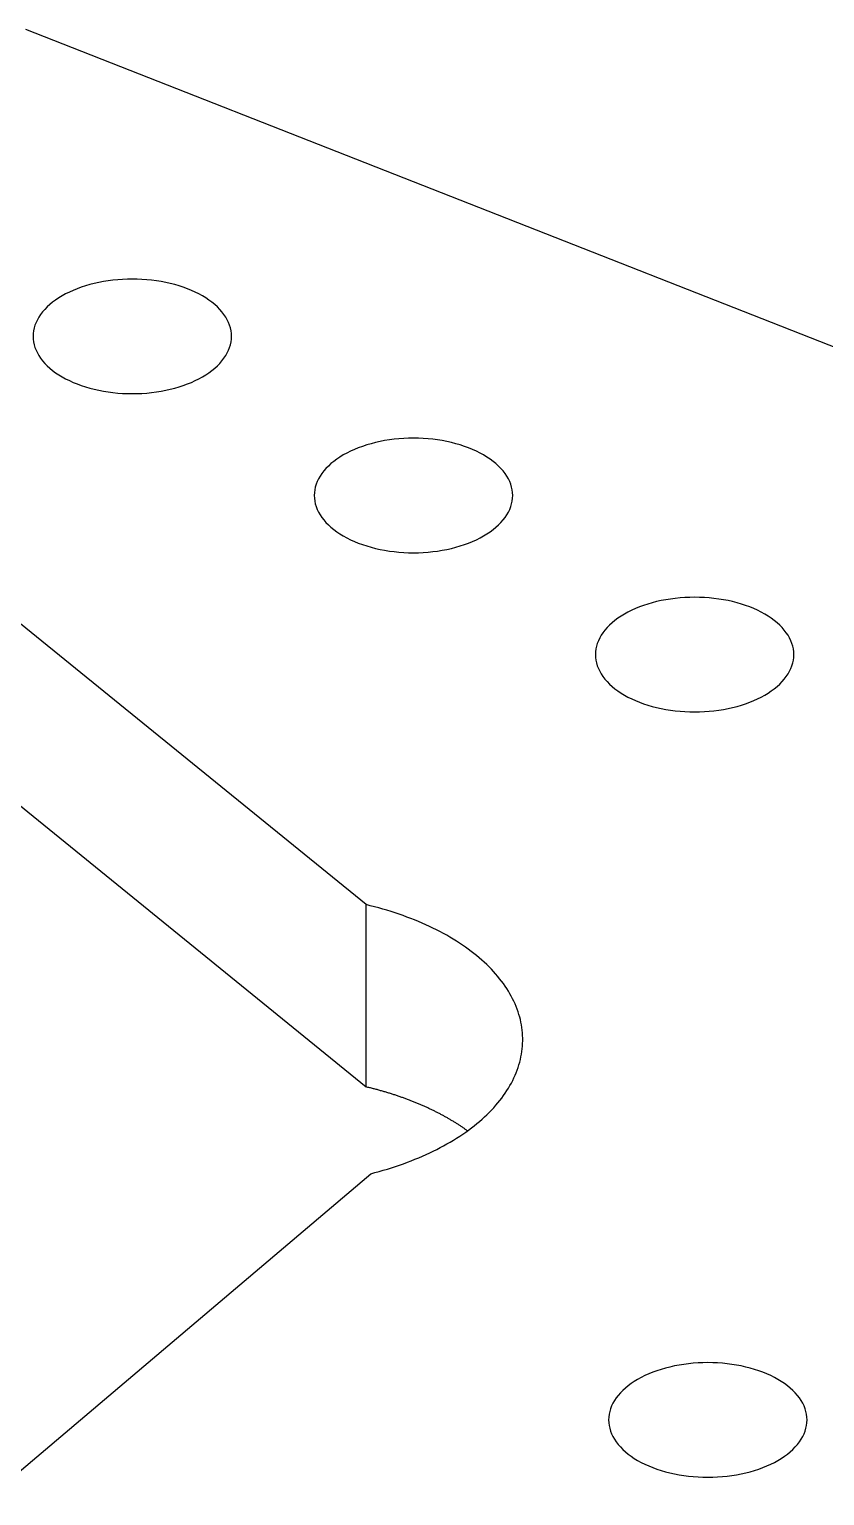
# Model space of a CAD drawing. Extents: x 3.27 to 9.48, y 3.29 to 7.63.
# Drawn here: x 8.3315 to 8.584, y 7.1508 to 7.6164 of the extents above; entities that cross this region are included whole.
import ezdxf

# ---------------------------------------------------------------- set-up
doc = ezdxf.new("R2010")
doc.units = 0
doc.layers.add('VISIBLE_EDGES_ANSI_', color=7, linetype='CONTINUOUS')

msp = doc.modelspace()

# ---------------------------------------------------------------- linework, layer by layer
at = {"layer": 'VISIBLE_EDGES_ANSI_'}
for p, q in [((8.33032, 7.61637), (8.67813, 7.47963)), ((8.4384, 7.33844), (8.19469, 7.53648)), ((8.19469, 7.47862), (8.4384, 7.28058)), ((8.4384, 7.28058), (8.4384, 7.33844)), ((8.20304, 7.0522), (8.43987, 7.25301))]:
    msp.add_line(p, q, dxfattribs=at)
for points in [[(8.39568, 7.51888, 0), (8.39565, 7.51977, 0), (8.39553, 7.52066, 0), (8.39534, 7.52154, 0), (8.39508, 7.52242, 0), (8.39474, 7.52329, 0), (8.39433, 7.52416, 0), (8.39384, 7.525, 0), (8.39329, 7.52584, 0), (8.39266, 7.52665, 0), (8.39196, 7.52745, 0), (8.3912, 7.52823, 0), (8.39038, 7.52898, 0), (8.38949, 7.52971, 0), (8.38853, 7.53041, 0), (8.38752, 7.53109, 0), (8.38646, 7.53173, 0), (8.38534, 7.53235, 0), (8.38417, 7.53293, 0), (8.38295, 7.53348, 0), (8.38169, 7.534, 0), (8.38038, 7.53447, 0), (8.37903, 7.53491, 0), (8.37765, 7.53531, 0), (8.37624, 7.53568, 0), (8.3748, 7.536, 0), (8.37333, 7.53628, 0), (8.37184, 7.53652, 0), (8.37033, 7.53671, 0), (8.36881, 7.53686, 0), (8.36727, 7.53697, 0), (8.36573, 7.53704, 0), (8.36419, 7.53706, 0), (8.36264, 7.53704, 0), (8.3611, 7.53697, 0), (8.35957, 7.53686, 0), (8.35804, 7.53671, 0), (8.35653, 7.53652, 0), (8.35504, 7.53628, 0), (8.35358, 7.536, 0), (8.35213, 7.53568, 0), (8.35072, 7.53531, 0), (8.34934, 7.53491, 0), (8.34799, 7.53447, 0), (8.34669, 7.534, 0), (8.34542, 7.53348, 0), (8.34421, 7.53293, 0), (8.34304, 7.53235, 0), (8.34192, 7.53173, 0), (8.34085, 7.53109, 0), (8.33984, 7.53041, 0), (8.33889, 7.52971, 0), (8.338, 7.52898, 0), (8.33717, 7.52823, 0), (8.33641, 7.52745, 0), (8.33572, 7.52665, 0), (8.33509, 7.52584, 0), (8.33453, 7.525, 0), (8.33405, 7.52416, 0), (8.33363, 7.52329, 0), (8.3333, 7.52242, 0), (8.33303, 7.52154, 0), (8.33284, 7.52066, 0), (8.33273, 7.51977, 0), (8.33269, 7.51888, 0), (8.33273, 7.51798, 0), (8.33284, 7.51709, 0), (8.33303, 7.51621, 0), (8.3333, 7.51533, 0), (8.33363, 7.51446, 0), (8.33405, 7.5136, 0), (8.33453, 7.51275, 0), (8.33509, 7.51192, 0), (8.33572, 7.5111, 0), (8.33641, 7.5103, 0), (8.33717, 7.50953, 0), (8.338, 7.50877, 0), (8.33889, 7.50804, 0), (8.33984, 7.50734, 0), (8.34085, 7.50666, 0), (8.34192, 7.50602, 0), (8.34304, 7.5054, 0), (8.34421, 7.50482, 0), (8.34542, 7.50427, 0), (8.34669, 7.50376, 0), (8.34799, 7.50328, 0), (8.34934, 7.50284, 0), (8.35072, 7.50244, 0), (8.35213, 7.50208, 0), (8.35358, 7.50176, 0), (8.35504, 7.50148, 0), (8.35653, 7.50124, 0), (8.35804, 7.50104, 0), (8.35957, 7.50089, 0), (8.3611, 7.50078, 0), (8.36264, 7.50071, 0), (8.36419, 7.50069, 0), (8.36573, 7.50071, 0), (8.36727, 7.50078, 0), (8.36881, 7.50089, 0), (8.37033, 7.50104, 0), (8.37184, 7.50124, 0), (8.37333, 7.50148, 0), (8.3748, 7.50176, 0), (8.37624, 7.50208, 0), (8.37765, 7.50244, 0), (8.37903, 7.50284, 0), (8.38038, 7.50328, 0), (8.38169, 7.50376, 0), (8.38295, 7.50427, 0), (8.38417, 7.50482, 0), (8.38534, 7.5054, 0), (8.38646, 7.50602, 0), (8.38752, 7.50666, 0), (8.38853, 7.50734, 0), (8.38949, 7.50804, 0), (8.39038, 7.50877, 0), (8.3912, 7.50953, 0), (8.39196, 7.5103, 0), (8.39266, 7.5111, 0), (8.39329, 7.51192, 0), (8.39384, 7.51275, 0), (8.39433, 7.5136, 0), (8.39474, 7.51446, 0), (8.39508, 7.51533, 0), (8.39534, 7.51621, 0), (8.39553, 7.51709, 0), (8.39565, 7.51798, 0), (8.39568, 7.51888, 0)], [(8.48495, 7.46836, 0), (8.48491, 7.46925, 0), (8.4848, 7.47014, 0), (8.48461, 7.47102, 0), (8.48434, 7.4719, 0), (8.484, 7.47277, 0), (8.48359, 7.47363, 0), (8.48311, 7.47448, 0), (8.48255, 7.47531, 0), (8.48192, 7.47613, 0), (8.48123, 7.47693, 0), (8.48047, 7.4777, 0), (8.47964, 7.47846, 0), (8.47875, 7.47919, 0), (8.4778, 7.47989, 0), (8.47679, 7.48057, 0), (8.47572, 7.48121, 0), (8.4746, 7.48183, 0), (8.47343, 7.48241, 0), (8.47221, 7.48296, 0), (8.47095, 7.48348, 0), (8.46964, 7.48395, 0), (8.4683, 7.48439, 0), (8.46692, 7.48479, 0), (8.4655, 7.48516, 0), (8.46406, 7.48548, 0), (8.46259, 7.48576, 0), (8.4611, 7.486, 0), (8.4596, 7.48619, 0), (8.45807, 7.48634, 0), (8.45654, 7.48645, 0), (8.455, 7.48652, 0), (8.45345, 7.48654, 0), (8.45191, 7.48652, 0), (8.45036, 7.48645, 0), (8.44883, 7.48634, 0), (8.44731, 7.48619, 0), (8.4458, 7.486, 0), (8.44431, 7.48576, 0), (8.44284, 7.48548, 0), (8.4414, 7.48516, 0), (8.43998, 7.48479, 0), (8.4386, 7.48439, 0), (8.43726, 7.48395, 0), (8.43595, 7.48348, 0), (8.43469, 7.48296, 0), (8.43347, 7.48241, 0), (8.4323, 7.48183, 0), (8.43118, 7.48121, 0), (8.43011, 7.48057, 0), (8.4291, 7.47989, 0), (8.42815, 7.47919, 0), (8.42726, 7.47846, 0), (8.42644, 7.4777, 0), (8.42567, 7.47693, 0), (8.42498, 7.47613, 0), (8.42435, 7.47531, 0), (8.4238, 7.47448, 0), (8.42331, 7.47363, 0), (8.4229, 7.47277, 0), (8.42256, 7.4719, 0), (8.4223, 7.47102, 0), (8.42211, 7.47014, 0), (8.42199, 7.46925, 0), (8.42196, 7.46836, 0), (8.42199, 7.46746, 0), (8.42211, 7.46657, 0), (8.4223, 7.46569, 0), (8.42256, 7.46481, 0), (8.4229, 7.46394, 0), (8.42331, 7.46308, 0), (8.4238, 7.46223, 0), (8.42435, 7.4614, 0), (8.42498, 7.46058, 0), (8.42567, 7.45978, 0), (8.42644, 7.45901, 0), (8.42726, 7.45825, 0), (8.42815, 7.45752, 0), (8.4291, 7.45682, 0), (8.43011, 7.45614, 0), (8.43118, 7.4555, 0), (8.4323, 7.45488, 0), (8.43347, 7.4543, 0), (8.43469, 7.45375, 0), (8.43595, 7.45324, 0), (8.43726, 7.45276, 0), (8.4386, 7.45232, 0), (8.43998, 7.45192, 0), (8.4414, 7.45156, 0), (8.44284, 7.45123, 0), (8.44431, 7.45095, 0), (8.4458, 7.45072, 0), (8.44731, 7.45052, 0), (8.44883, 7.45037, 0), (8.45036, 7.45026, 0), (8.45191, 7.45019, 0), (8.45345, 7.45017, 0), (8.455, 7.45019, 0), (8.45654, 7.45026, 0), (8.45807, 7.45037, 0), (8.4596, 7.45052, 0), (8.4611, 7.45072, 0), (8.46259, 7.45095, 0), (8.46406, 7.45123, 0), (8.4655, 7.45156, 0), (8.46692, 7.45192, 0), (8.4683, 7.45232, 0), (8.46964, 7.45276, 0), (8.47095, 7.45324, 0), (8.47221, 7.45375, 0), (8.47343, 7.4543, 0), (8.4746, 7.45488, 0), (8.47572, 7.4555, 0), (8.47679, 7.45614, 0), (8.4778, 7.45682, 0), (8.47875, 7.45752, 0), (8.47964, 7.45825, 0), (8.48047, 7.45901, 0), (8.48123, 7.45978, 0), (8.48192, 7.46058, 0), (8.48255, 7.4614, 0), (8.48311, 7.46223, 0), (8.48359, 7.46308, 0), (8.484, 7.46394, 0), (8.48434, 7.46481, 0), (8.48461, 7.46569, 0), (8.4848, 7.46657, 0), (8.48491, 7.46746, 0), (8.48495, 7.46836, 0)], [(8.57421, 7.41784, 0), (8.57417, 7.41873, 0), (8.57406, 7.41962, 0), (8.57387, 7.4205, 0), (8.57361, 7.42138, 0), (8.57327, 7.42225, 0), (8.57285, 7.42311, 0), (8.57237, 7.42396, 0), (8.57181, 7.42479, 0), (8.57119, 7.42561, 0), (8.57049, 7.42641, 0), (8.56973, 7.42718, 0), (8.5689, 7.42794, 0), (8.56801, 7.42867, 0), (8.56706, 7.42937, 0), (8.56605, 7.43005, 0), (8.56499, 7.43069, 0), (8.56387, 7.43131, 0), (8.5627, 7.43189, 0), (8.56148, 7.43244, 0), (8.56021, 7.43296, 0), (8.55891, 7.43343, 0), (8.55756, 7.43387, 0), (8.55618, 7.43427, 0), (8.55477, 7.43464, 0), (8.55333, 7.43496, 0), (8.55186, 7.43524, 0), (8.55037, 7.43547, 0), (8.54886, 7.43567, 0), (8.54734, 7.43582, 0), (8.5458, 7.43593, 0), (8.54426, 7.436, 0), (8.54272, 7.43602, 0), (8.54117, 7.436, 0), (8.53963, 7.43593, 0), (8.53809, 7.43582, 0), (8.53657, 7.43567, 0), (8.53506, 7.43547, 0), (8.53357, 7.43524, 0), (8.5321, 7.43496, 0), (8.53066, 7.43464, 0), (8.52925, 7.43427, 0), (8.52787, 7.43387, 0), (8.52652, 7.43343, 0), (8.52522, 7.43296, 0), (8.52395, 7.43244, 0), (8.52273, 7.43189, 0), (8.52156, 7.43131, 0), (8.52044, 7.43069, 0), (8.51938, 7.43005, 0), (8.51837, 7.42937, 0), (8.51742, 7.42867, 0), (8.51653, 7.42794, 0), (8.5157, 7.42718, 0), (8.51494, 7.42641, 0), (8.51424, 7.42561, 0), (8.51362, 7.42479, 0), (8.51306, 7.42396, 0), (8.51258, 7.42311, 0), (8.51216, 7.42225, 0), (8.51182, 7.42138, 0), (8.51156, 7.4205, 0), (8.51137, 7.41962, 0), (8.51126, 7.41873, 0), (8.51122, 7.41784, 0), (8.51126, 7.41694, 0), (8.51137, 7.41605, 0), (8.51156, 7.41517, 0), (8.51182, 7.41429, 0), (8.51216, 7.41342, 0), (8.51258, 7.41256, 0), (8.51306, 7.41171, 0), (8.51362, 7.41088, 0), (8.51424, 7.41006, 0), (8.51494, 7.40926, 0), (8.5157, 7.40849, 0), (8.51653, 7.40773, 0), (8.51742, 7.407, 0), (8.51837, 7.4063, 0), (8.51938, 7.40562, 0), (8.52044, 7.40498, 0), (8.52156, 7.40436, 0), (8.52273, 7.40378, 0), (8.52395, 7.40323, 0), (8.52522, 7.40272, 0), (8.52652, 7.40224, 0), (8.52787, 7.4018, 0), (8.52925, 7.4014, 0), (8.53066, 7.40104, 0), (8.5321, 7.40071, 0), (8.53357, 7.40043, 0), (8.53506, 7.4002, 0), (8.53657, 7.4, 0), (8.53809, 7.39985, 0), (8.53963, 7.39974, 0), (8.54117, 7.39967, 0), (8.54272, 7.39965, 0), (8.54426, 7.39967, 0), (8.5458, 7.39974, 0), (8.54734, 7.39985, 0), (8.54886, 7.4, 0), (8.55037, 7.4002, 0), (8.55186, 7.40043, 0), (8.55333, 7.40071, 0), (8.55477, 7.40104, 0), (8.55618, 7.4014, 0), (8.55756, 7.4018, 0), (8.55891, 7.40224, 0), (8.56021, 7.40272, 0), (8.56148, 7.40323, 0), (8.5627, 7.40378, 0), (8.56387, 7.40436, 0), (8.56499, 7.40498, 0), (8.56605, 7.40562, 0), (8.56706, 7.4063, 0), (8.56801, 7.407, 0), (8.5689, 7.40773, 0), (8.56973, 7.40849, 0), (8.57049, 7.40926, 0), (8.57119, 7.41006, 0), (8.57181, 7.41088, 0), (8.57237, 7.41171, 0), (8.57285, 7.41256, 0), (8.57327, 7.41342, 0), (8.57361, 7.41429, 0), (8.57387, 7.41517, 0), (8.57406, 7.41605, 0), (8.57417, 7.41694, 0), (8.57421, 7.41784, 0)], [(8.43987, 7.25301, 0), (8.44121, 7.25336, 0), (8.44254, 7.25372, 0), (8.44386, 7.25409, 0), (8.44517, 7.25448, 0), (8.44646, 7.25488, 0), (8.44774, 7.25529, 0), (8.44901, 7.25572, 0), (8.45027, 7.25616, 0), (8.45151, 7.25662, 0), (8.45273, 7.25709, 0), (8.45394, 7.25757, 0), (8.45514, 7.25806, 0), (8.45632, 7.25857, 0), (8.45748, 7.25908, 0), (8.45863, 7.25961, 0), (8.45975, 7.26016, 0), (8.46087, 7.26071, 0), (8.46196, 7.26128, 0), (8.46304, 7.26185, 0), (8.46409, 7.26244, 0), (8.46513, 7.26304, 0), (8.46615, 7.26365, 0), (8.46715, 7.26427, 0), (8.46813, 7.26491, 0), (8.46909, 7.26555, 0), (8.47003, 7.2662, 0), (8.47095, 7.26686, 0), (8.47185, 7.26753, 0), (8.47273, 7.26821, 0), (8.47358, 7.2689, 0), (8.47441, 7.2696, 0), (8.47522, 7.27031, 0), (8.47601, 7.27103, 0), (8.47678, 7.27175, 0), (8.47752, 7.27248, 0), (8.47824, 7.27322, 0), (8.47893, 7.27397, 0), (8.47961, 7.27472, 0), (8.48025, 7.27549, 0), (8.48088, 7.27625, 0), (8.48147, 7.27703, 0), (8.48205, 7.27781, 0), (8.4826, 7.2786, 0), (8.48312, 7.27939, 0), (8.48362, 7.28019, 0), (8.48409, 7.28099, 0), (8.48454, 7.2818, 0), (8.48497, 7.28261, 0), (8.48536, 7.28342, 0), (8.48573, 7.28425, 0), (8.48608, 7.28507, 0), (8.4864, 7.2859, 0), (8.48669, 7.28673, 0), (8.48695, 7.28756, 0), (8.48719, 7.2884, 0), (8.48741, 7.28924, 0), (8.48759, 7.29008, 0), (8.48775, 7.29092, 0), (8.48789, 7.29177, 0), (8.48799, 7.29261, 0), (8.48807, 7.29346, 0), (8.48812, 7.29431, 0), (8.48815, 7.29516, 0), (8.48815, 7.29601, 0), (8.48812, 7.29685, 0), (8.48807, 7.2977, 0), (8.48798, 7.29855, 0), (8.48788, 7.29939, 0), (8.48774, 7.30024, 0), (8.48758, 7.30108, 0), (8.48739, 7.30192, 0), (8.48717, 7.30276, 0), (8.48693, 7.3036, 0), (8.48666, 7.30443, 0), (8.48637, 7.30526, 0), (8.48605, 7.30609, 0), (8.4857, 7.30692, 0), (8.48533, 7.30774, 0), (8.48493, 7.30855, 0), (8.4845, 7.30936, 0), (8.48405, 7.31017, 0), (8.48358, 7.31097, 0), (8.48308, 7.31177, 0), (8.48255, 7.31256, 0), (8.482, 7.31335, 0), (8.48142, 7.31413, 0), (8.48082, 7.3149, 0), (8.4802, 7.31567, 0), (8.47955, 7.31643, 0), (8.47887, 7.31719, 0), (8.47818, 7.31793, 0), (8.47745, 7.31867, 0), (8.47671, 7.3194, 0), (8.47594, 7.32013, 0), (8.47515, 7.32084, 0), (8.47434, 7.32155, 0), (8.47351, 7.32225, 0), (8.47265, 7.32293, 0), (8.47177, 7.32361, 0), (8.47087, 7.32429, 0), (8.46995, 7.32495, 0), (8.46901, 7.3256, 0), (8.46805, 7.32624, 0), (8.46707, 7.32687, 0), (8.46606, 7.32749, 0), (8.46504, 7.3281, 0), (8.464, 7.3287, 0), (8.46294, 7.32929, 0), (8.46186, 7.32986, 0), (8.46077, 7.33043, 0), (8.45965, 7.33098, 0), (8.45852, 7.33152, 0), (8.45738, 7.33205, 0), (8.45621, 7.33257, 0), (8.45503, 7.33307, 0), (8.45383, 7.33357, 0), (8.45262, 7.33404, 0), (8.4514, 7.33451, 0), (8.45015, 7.33496, 0), (8.4489, 7.33541, 0), (8.44763, 7.33583, 0), (8.44635, 7.33625, 0), (8.44505, 7.33665, 0), (8.44374, 7.33703, 0), (8.44242, 7.3374, 0), (8.44109, 7.33776, 0), (8.43975, 7.33811, 0), (8.4384, 7.33844, 0)], [(8.47061, 7.26661, 0), (8.47041, 7.26676, 0), (8.47021, 7.2669, 0), (8.47001, 7.26704, 0), (8.46981, 7.26718, 0), (8.46961, 7.26733, 0), (8.4694, 7.26747, 0), (8.4692, 7.26761, 0), (8.46899, 7.26775, 0), (8.46879, 7.26789, 0), (8.46858, 7.26803, 0), (8.46837, 7.26816, 0), (8.46816, 7.2683, 0), (8.46795, 7.26844, 0), (8.46774, 7.26858, 0), (8.46753, 7.26871, 0), (8.46731, 7.26885, 0), (8.4671, 7.26899, 0), (8.46688, 7.26912, 0), (8.46667, 7.26926, 0), (8.46645, 7.26939, 0), (8.46623, 7.26952, 0), (8.46601, 7.26966, 0), (8.46579, 7.26979, 0), (8.46557, 7.26992, 0), (8.46535, 7.27005, 0), (8.46513, 7.27019, 0), (8.46491, 7.27032, 0), (8.46468, 7.27045, 0), (8.46446, 7.27058, 0), (8.46423, 7.27071, 0), (8.464, 7.27083, 0), (8.46378, 7.27096, 0), (8.46355, 7.27109, 0), (8.46332, 7.27122, 0), (8.46309, 7.27134, 0), (8.46286, 7.27147, 0), (8.46262, 7.2716, 0), (8.46239, 7.27172, 0), (8.46216, 7.27185, 0), (8.46192, 7.27197, 0), (8.46169, 7.27209, 0), (8.46145, 7.27222, 0), (8.46121, 7.27234, 0), (8.46098, 7.27246, 0), (8.46074, 7.27258, 0), (8.4605, 7.2727, 0), (8.46026, 7.27282, 0), (8.46001, 7.27294, 0), (8.45977, 7.27306, 0), (8.45953, 7.27318, 0), (8.45929, 7.2733, 0), (8.45904, 7.27341, 0), (8.4588, 7.27353, 0), (8.45855, 7.27365, 0), (8.4583, 7.27376, 0), (8.45805, 7.27388, 0), (8.45781, 7.27399, 0), (8.45756, 7.27411, 0), (8.45731, 7.27422, 0), (8.45706, 7.27433, 0), (8.4568, 7.27445, 0), (8.45655, 7.27456, 0), (8.4563, 7.27467, 0), (8.45604, 7.27478, 0), (8.45579, 7.27489, 0), (8.45553, 7.275, 0), (8.45528, 7.27511, 0), (8.45502, 7.27522, 0), (8.45476, 7.27532, 0), (8.4545, 7.27543, 0), (8.45425, 7.27554, 0), (8.45399, 7.27564, 0), (8.45372, 7.27575, 0), (8.45346, 7.27585, 0), (8.4532, 7.27596, 0), (8.45294, 7.27606, 0), (8.45267, 7.27616, 0), (8.45241, 7.27626, 0), (8.45215, 7.27637, 0), (8.45188, 7.27647, 0), (8.45161, 7.27657, 0), (8.45135, 7.27667, 0), (8.45108, 7.27677, 0), (8.45081, 7.27687, 0), (8.45054, 7.27696, 0), (8.45027, 7.27706, 0), (8.45, 7.27716, 0), (8.44973, 7.27725, 0), (8.44946, 7.27735, 0), (8.44919, 7.27744, 0), (8.44891, 7.27754, 0), (8.44864, 7.27763, 0), (8.44837, 7.27773, 0), (8.44809, 7.27782, 0), (8.44781, 7.27791, 0), (8.44754, 7.278, 0), (8.44726, 7.27809, 0), (8.44698, 7.27818, 0), (8.44671, 7.27827, 0), (8.44643, 7.27836, 0), (8.44615, 7.27845, 0), (8.44587, 7.27853, 0), (8.44559, 7.27862, 0), (8.44531, 7.27871, 0), (8.44503, 7.27879, 0), (8.44474, 7.27888, 0), (8.44446, 7.27896, 0), (8.44418, 7.27904, 0), (8.44389, 7.27913, 0), (8.44361, 7.27921, 0), (8.44332, 7.27929, 0), (8.44304, 7.27937, 0), (8.44275, 7.27945, 0), (8.44247, 7.27953, 0), (8.44218, 7.27961, 0), (8.44189, 7.27969, 0), (8.4416, 7.27977, 0), (8.44131, 7.27984, 0), (8.44102, 7.27992, 0), (8.44073, 7.27999, 0), (8.44044, 7.28007, 0), (8.44015, 7.28014, 0), (8.43986, 7.28022, 0), (8.43957, 7.28029, 0), (8.43928, 7.28036, 0), (8.43898, 7.28043, 0), (8.43869, 7.28051, 0), (8.4384, 7.28058, 0)], [(8.5784, 7.17483, 0), (8.57836, 7.17572, 0), (8.57825, 7.17661, 0), (8.57806, 7.1775, 0), (8.5778, 7.17837, 0), (8.57746, 7.17925, 0), (8.57705, 7.18011, 0), (8.57656, 7.18095, 0), (8.576, 7.18179, 0), (8.57538, 7.1826, 0), (8.57468, 7.1834, 0), (8.57392, 7.18418, 0), (8.57309, 7.18493, 0), (8.5722, 7.18566, 0), (8.57125, 7.18636, 0), (8.57024, 7.18704, 0), (8.56918, 7.18769, 0), (8.56806, 7.1883, 0), (8.56689, 7.18888, 0), (8.56567, 7.18943, 0), (8.5644, 7.18995, 0), (8.5631, 7.19042, 0), (8.56175, 7.19086, 0), (8.56037, 7.19127, 0), (8.55896, 7.19163, 0), (8.55752, 7.19195, 0), (8.55605, 7.19223, 0), (8.55456, 7.19247, 0), (8.55305, 7.19266, 0), (8.55153, 7.19281, 0), (8.54999, 7.19292, 0), (8.54845, 7.19299, 0), (8.54691, 7.19301, 0), (8.54536, 7.19299, 0), (8.54382, 7.19292, 0), (8.54228, 7.19281, 0), (8.54076, 7.19266, 0), (8.53925, 7.19247, 0), (8.53776, 7.19223, 0), (8.53629, 7.19195, 0), (8.53485, 7.19163, 0), (8.53344, 7.19127, 0), (8.53206, 7.19086, 0), (8.53071, 7.19042, 0), (8.52941, 7.18995, 0), (8.52814, 7.18943, 0), (8.52692, 7.18888, 0), (8.52575, 7.1883, 0), (8.52463, 7.18769, 0), (8.52357, 7.18704, 0), (8.52256, 7.18636, 0), (8.52161, 7.18566, 0), (8.52072, 7.18493, 0), (8.51989, 7.18418, 0), (8.51913, 7.1834, 0), (8.51843, 7.1826, 0), (8.51781, 7.18179, 0), (8.51725, 7.18095, 0), (8.51677, 7.18011, 0), (8.51635, 7.17925, 0), (8.51601, 7.17837, 0), (8.51575, 7.1775, 0), (8.51556, 7.17661, 0), (8.51545, 7.17572, 0), (8.51541, 7.17483, 0), (8.51545, 7.17394, 0), (8.51556, 7.17305, 0), (8.51575, 7.17216, 0), (8.51601, 7.17128, 0), (8.51635, 7.17041, 0), (8.51677, 7.16955, 0), (8.51725, 7.1687, 0), (8.51781, 7.16787, 0), (8.51843, 7.16705, 0), (8.51913, 7.16626, 0), (8.51989, 7.16548, 0), (8.52072, 7.16472, 0), (8.52161, 7.164, 0), (8.52256, 7.16329, 0), (8.52357, 7.16262, 0), (8.52463, 7.16197, 0), (8.52575, 7.16135, 0), (8.52692, 7.16077, 0), (8.52814, 7.16022, 0), (8.52941, 7.15971, 0), (8.53071, 7.15923, 0), (8.53206, 7.15879, 0), (8.53344, 7.15839, 0), (8.53485, 7.15803, 0), (8.53629, 7.15771, 0), (8.53776, 7.15743, 0), (8.53925, 7.15719, 0), (8.54076, 7.15699, 0), (8.54228, 7.15684, 0), (8.54382, 7.15673, 0), (8.54536, 7.15667, 0), (8.54691, 7.15664, 0), (8.54845, 7.15667, 0), (8.54999, 7.15673, 0), (8.55153, 7.15684, 0), (8.55305, 7.15699, 0), (8.55456, 7.15719, 0), (8.55605, 7.15743, 0), (8.55752, 7.15771, 0), (8.55896, 7.15803, 0), (8.56037, 7.15839, 0), (8.56175, 7.15879, 0), (8.5631, 7.15923, 0), (8.5644, 7.15971, 0), (8.56567, 7.16022, 0), (8.56689, 7.16077, 0), (8.56806, 7.16135, 0), (8.56918, 7.16197, 0), (8.57024, 7.16262, 0), (8.57125, 7.16329, 0), (8.5722, 7.164, 0), (8.57309, 7.16472, 0), (8.57392, 7.16548, 0), (8.57468, 7.16626, 0), (8.57538, 7.16705, 0), (8.576, 7.16787, 0), (8.57656, 7.1687, 0), (8.57705, 7.16955, 0), (8.57746, 7.17041, 0), (8.5778, 7.17128, 0), (8.57806, 7.17216, 0), (8.57825, 7.17305, 0), (8.57836, 7.17394, 0), (8.5784, 7.17483, 0)]]:
    msp.add_polyline3d(points, dxfattribs=at)

doc.saveas('drawing.dxf')
